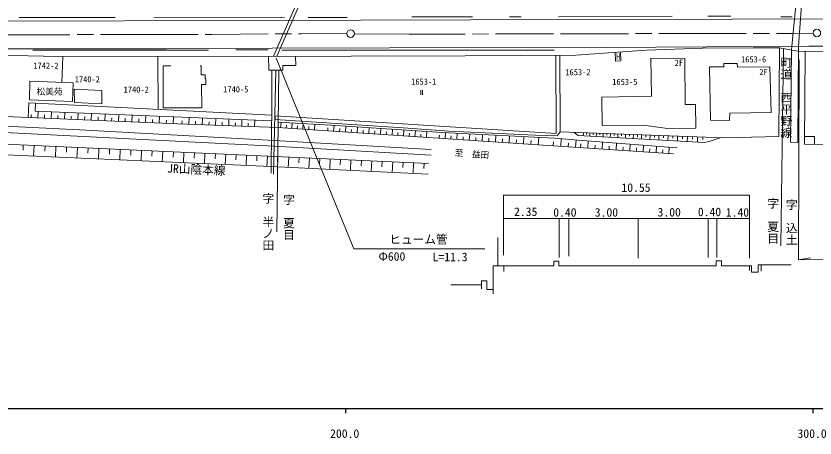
# Model space of a CAD drawing. Units: millimetres, scale not verified. Extents: x 40000 to 680000, y 20000 to 380000.
# Drawn here: x 197519 to 368471, y 198715 to 288981 of the extents above; entities that cross this region are included whole.
import ezdxf
from ezdxf.enums import TextEntityAlignment as Align

# ---------------------------------------------------------------- set-up
doc = ezdxf.new("R2010")
doc.units = ezdxf.units.MM
doc.header["$LTSCALE"] = 1000
doc.linetypes.add('CHAIN', pattern=[18.5, 12, -1.5, 3.5, -1.5])
for name, color, linetype, lineweight in [('M-BGD', 7, 'Continuous', 13), ('M-BMK', 2, 'CHAIN', 13), ('M-TTL-BAND', 7, 'Continuous', 25)]:
    doc.layers.add(name, color=color, linetype=linetype, lineweight=lineweight)
doc.styles.add('@ＭＳ ゴシック', font='')
doc.styles.add('ＭＳ ゴシック', font='')
doc.styles.get('@ＭＳ ゴシック').set_extended_font_data('@MS Gothic')
doc.styles.get('ＭＳ ゴシック').set_extended_font_data('MS Gothic')

msp = doc.modelspace()

# ---------------------------------------------------------------- linework, layer by layer
at = {"layer": 'M-BGD'}
for p, q in [((252610, 280357), (257158, 290784)), ((257881, 290786), (253324, 280359)), ((363475, 281706), (364393, 291321)), ((364911, 282510), (365564, 291326)), ((313577, 288795), (337875, 288927)), ((345564, 288911), (350434, 288941)), ((150687, 287822), (247723, 287991)), ((198228, 288670), (218721, 288650)), ((227001, 288614), (254967, 288668)), ((247723, 287991), (294817, 288132)), ((260051, 288645), (268373, 288655)), ((282237, 288804), (295198, 288791)), ((294817, 288132), (350720, 288307)), ((303113, 288777), (305625, 288772)), ((350720, 288307), (394927, 288463)), ((361123, 288804), (363596, 288799)), ((244820, 282002), (252320, 282109)), ((252320, 282109), (277430, 282150)), ((277430, 282150), (323677, 282227)), ((323677, 282227), (345163, 282390)), ((332350, 281669), (344377, 282092)), ((344377, 282092), (355224, 282137)), ((345163, 282390), (367125, 282524)), ((355224, 282137), (360837, 282181)), ((360735, 263211), (360837, 282181)), ((360837, 282181), (365158, 281402)), ((364761, 261900), (364911, 282510)), ((367125, 282524), (389369, 282657)), ((171804, 280967), (206650, 280344)), ((174785, 281959), (202370, 281981)), ((201114, 281680), (238726, 281680)), ((202370, 281981), (229707, 281988)), ((206650, 280344), (227865, 280377)), ((227865, 280377), (246530, 280333)), ((227945, 268982), (227865, 280377)), ((229707, 281988), (244820, 282002)), ((244542, 281717), (251445, 281717)), ((246530, 280333), (269204, 280422)), ((254403, 281680), (312640, 281680)), ((257365, 278391), (257336, 280375)), ((269204, 280422), (293638, 280489)), ((293638, 280489), (317315, 280600)), ((313079, 263866), (313040, 280580)), ((313926, 264198), (313858, 280584)), ((317315, 280600), (332350, 281669)), ((325713, 281197), (325761, 279352)), ((326909, 279372), (326873, 281280)), ((361139, 239788), (361739, 282019)), ((363190, 261988), (363475, 281706)), ((365158, 281402), (429218, 281573)), ((366232, 261576), (366343, 281405)), ((207361, 274776), (207525, 280345)), ((251574, 280353), (251604, 277425)), ((269813, 239192), (253196, 279952)), ((325761, 279352), (326909, 279372)), ((333485, 271837), (333355, 279944)), ((333355, 279944), (340616, 279900)), ((340616, 279900), (340710, 270067)), ((348937, 278828), (351832, 278843)), ((348967, 278130), (348937, 278828)), ((351832, 278843), (351862, 278041)), ((365092, 279581), (364950, 236839)), ((230621, 278318), (229026, 278326)), ((229026, 278326), (229034, 269319)), ((237133, 278333), (236951, 278327)), ((237136, 276385), (237133, 278333)), ((251604, 277425), (254604, 277425)), ((252255, 267761), (252243, 277425)), ((252617, 255157), (253123, 277425)), ((253294, 242845), (253724, 277425)), ((254604, 277425), (254589, 278391)), ((254589, 278391), (257365, 278391)), ((345863, 278085), (348967, 278130)), ((346134, 266681), (345863, 278085)), ((351862, 278041), (358797, 278130)), ((358797, 278130), (359068, 268330)), ((237993, 276381), (237136, 276385)), ((237997, 275539), (237993, 276381)), ((238165, 275540), (237997, 275539)), ((238167, 274346), (238165, 275540)), ((200401, 271029), (200475, 275075)), ((200475, 275075), (209766, 274671)), ((209766, 274671), (209597, 270682)), ((237251, 269319), (237208, 274351)), ((237208, 274351), (238167, 274346)), ((209991, 273328), (215871, 273060)), ((210011, 270457), (209991, 273328)), ((215871, 273060), (215891, 270190)), ((284111, 273094), (284111, 272144)), ((284488, 273094), (284488, 272124)), ((322868, 271599), (333485, 271837)), ((200098, 267249), (200250, 270372)), ((200250, 270372), (252255, 267761)), ((209597, 270682), (200401, 271029)), ((201632, 268606), (201706, 270299)), ((215891, 270190), (210011, 270457)), ((322911, 265545), (322868, 271599)), ((252223, 266545), (201632, 268606)), ((202174, 267161), (202235, 268581)), ((205025, 267040), (205085, 268465)), ((229034, 269319), (237251, 269319)), ((340710, 270067), (342868, 270077)), ((342868, 270077), (343002, 264995)), ((211178, 264608), (139391, 268066)), ((192396, 267612), (200098, 267249)), ((232129, 265889), (200098, 267249)), ((200754, 267221), (200784, 267931)), ((203600, 267100), (203630, 267813)), ((206455, 266979), (206486, 267694)), ((207885, 266918), (207946, 268349)), ((209321, 266857), (209351, 267575)), ((210756, 266796), (210817, 268232)), ((212196, 266735), (212227, 267455)), ((213636, 266674), (213698, 268114)), ((215082, 266613), (215112, 267335)), ((216527, 266551), (216588, 267997)), ((217977, 266490), (218008, 267215)), ((219427, 266428), (219489, 267878)), ((220882, 266366), (220913, 267094)), ((222338, 266305), (222399, 267760)), ((223798, 266243), (223829, 266973)), ((225258, 266181), (225320, 267641)), ((226724, 266118), (226755, 266851)), ((228189, 266056), (228251, 267521)), ((229659, 265994), (229691, 266729)), ((231130, 265931), (231192, 267402)), ((234488, 265807), (234539, 267265)), ((237371, 265706), (237422, 267148)), ((240221, 265607), (240270, 267032)), ((243037, 265509), (243086, 266917)), ((245820, 265412), (245868, 266804)), ((248570, 265317), (248618, 266692)), ((252188, 265191), (252255, 267761)), ((252968, 267612), (313079, 263866)), ((252968, 267612), (252968, 266871)), ((252968, 266871), (280329, 265084)), ((350233, 268211), (350203, 266637)), ((359068, 268330), (350233, 268211)), ((103050, 265862), (285792, 257412)), ((253567, 265143), (232129, 265889)), ((233030, 265857), (233055, 266587)), ((235930, 265756), (235955, 266477)), ((238796, 265657), (238821, 266369)), ((241629, 265558), (241653, 266262)), ((244428, 265461), (244452, 266156)), ((247195, 265364), (247219, 266052)), ((252098, 255371), (252188, 265191)), ((264873, 265663), (253525, 266297)), ((338206, 259502), (253567, 265143)), ((254143, 265104), (254220, 266259)), ((255323, 265026), (255362, 265615)), ((256503, 264947), (256581, 266127)), ((257708, 264867), (257748, 265469)), ((258913, 264786), (258994, 265992)), ((260145, 264704), (260186, 265320)), ((261376, 264622), (261458, 265854)), ((264219, 264433), (264261, 265066)), ((288595, 264026), (264873, 265663)), ((265485, 264348), (265570, 265615)), ((268006, 264180), (268090, 265441)), ((270515, 264013), (270599, 265268)), ((273012, 263847), (273095, 265095)), ((280329, 265084), (290196, 264349)), ((331806, 265663), (322911, 265545)), ((336899, 264891), (331806, 265663)), ((343002, 264995), (336899, 264891)), ((350203, 266637), (346134, 266681)), ((102854, 263322), (252111, 256760)), ((252753, 261167), (192082, 264239)), ((252780, 262344), (211178, 264608)), ((266746, 264264), (266788, 264895)), ((269261, 264097), (269302, 264724)), ((271764, 263930), (271805, 264554)), ((274255, 263764), (274296, 264385)), ((275498, 263681), (275580, 264924)), ((276734, 263599), (276776, 264217)), ((277971, 263516), (278054, 264753)), ((279202, 263434), (279243, 264050)), ((280434, 263352), (280516, 264583)), ((281659, 263270), (281700, 263883)), ((282884, 263189), (282966, 264414)), ((284104, 263107), (284144, 263717)), ((285323, 263026), (285404, 264246)), ((288088, 262842), (288129, 263455)), ((288088, 262842), (288129, 263455)), ((288088, 262842), (288129, 263455)), ((288088, 262842), (288129, 263455)), ((312717, 262856), (288595, 264026)), ((289314, 262760), (289396, 263987)), ((289314, 262760), (289396, 263987)), ((289314, 262760), (289396, 263987)), ((289314, 262760), (289396, 263987)), ((290196, 264349), (308572, 263458)), ((290587, 262675), (290629, 263312)), ((290587, 262675), (290629, 263312)), ((290587, 262675), (290629, 263312)), ((290587, 262675), (290629, 263312)), ((291859, 262591), (291944, 263863)), ((291859, 262591), (291944, 263863)), ((291859, 262591), (291944, 263863)), ((291859, 262591), (291944, 263863)), ((294500, 262415), (294588, 263735)), ((294500, 262415), (294588, 263735)), ((294500, 262415), (294588, 263735)), ((294500, 262415), (294588, 263735)), ((297240, 262232), (297332, 263602)), ((297240, 262232), (297332, 263602)), ((297240, 262232), (297332, 263602)), ((297240, 262232), (297332, 263602)), ((300084, 262043), (300178, 263464)), ((300084, 262043), (300178, 263464)), ((300084, 262043), (300178, 263464)), ((300084, 262043), (300178, 263464)), ((303033, 261846), (303132, 263321)), ((303033, 261846), (303132, 263321)), ((303033, 261846), (303132, 263321)), ((303033, 261846), (303132, 263321)), ((308572, 263458), (313272, 263324)), ((313272, 263324), (313926, 264198)), ((313926, 264198), (349041, 262944)), ((317824, 263393), (316963, 264089)), ((344819, 261938), (317824, 263393)), ((318923, 264019), (318898, 263335)), ((319607, 263995), (319595, 263653)), ((320292, 263970), (320267, 263261)), ((321001, 263945), (320989, 263590)), ((321711, 263920), (321684, 263185)), ((322446, 263894), (322433, 263526)), ((323181, 263867), (323154, 263105)), ((323943, 263840), (323929, 263459)), ((324705, 263813), (324676, 263023)), ((325494, 263785), (325480, 263390)), ((326284, 263756), (326254, 262938)), ((327102, 263727), (327087, 263318)), ((327920, 263698), (327890, 262850)), ((328768, 263668), (328753, 263244)), ((329616, 263637), (329584, 262759)), ((330494, 263606), (330478, 263167)), ((331373, 263575), (331340, 262664)), ((332283, 263542), (332267, 263087)), ((333194, 263510), (333160, 262566)), ((334137, 263476), (334121, 263004)), ((335081, 263442), (335046, 262464)), ((336059, 263407), (336041, 262918)), ((337037, 263372), (337001, 262359)), ((338050, 263336), (338032, 262830)), ((339063, 263300), (339026, 262250)), ((286349, 260403), (252780, 262344)), ((293180, 262503), (293224, 263163)), ((293180, 262503), (293224, 263163)), ((293180, 262503), (293224, 263163)), ((293180, 262503), (293224, 263163)), ((295870, 262323), (295916, 263008)), ((295870, 262323), (295916, 263008)), ((295870, 262323), (295916, 263008)), ((295870, 262323), (295916, 263008)), ((298662, 262137), (298709, 262848)), ((298662, 262137), (298709, 262848)), ((298662, 262137), (298709, 262848)), ((298662, 262137), (298709, 262848)), ((301558, 261944), (301608, 262682)), ((301558, 261944), (301608, 262682)), ((301558, 261944), (301608, 262682)), ((301558, 261944), (301608, 262682)), ((304564, 261744), (304615, 262509)), ((304564, 261744), (304615, 262509)), ((304564, 261744), (304615, 262509)), ((304564, 261744), (304615, 262509)), ((306094, 261642), (306196, 263172)), ((306094, 261642), (306196, 263172)), ((306094, 261642), (306196, 263172)), ((306094, 261642), (306196, 263172)), ((307682, 261536), (307735, 262330)), ((307682, 261536), (307735, 262330)), ((307682, 261536), (307735, 262330)), ((307682, 261536), (307735, 262330)), ((309270, 261430), (309376, 263018)), ((309270, 261430), (309376, 263018)), ((309270, 261430), (309376, 263018)), ((309270, 261430), (309376, 263018)), ((312439, 261219), (312493, 262034)), ((317795, 262455), (312717, 262856)), ((314069, 261110), (314178, 262741)), ((315661, 261004), (315714, 261800)), ((317252, 260898), (317358, 262490)), ((338977, 260803), (317795, 262455)), ((318303, 260828), (318355, 261609)), ((319865, 260724), (319969, 262286)), ((322919, 260521), (323021, 262048)), ((325906, 260322), (326005, 261815)), ((328827, 260127), (328924, 261587)), ((340113, 263262), (340095, 262737)), ((341164, 263225), (341125, 262137)), ((342252, 263186), (342232, 262642)), ((343340, 263147), (343300, 262019)), ((344468, 263107), (344448, 262543)), ((346037, 262205), (344819, 261938)), ((348416, 262966), (346037, 262205)), ((349041, 262944), (360735, 263211)), ((363190, 261988), (364761, 261900)), ((390531, 261227), (366232, 261576)), ((366241, 263220), (368383, 263207)), ((368383, 263207), (368376, 261545)), ((199079, 261421), (199025, 260256)), ((201409, 261314), (201302, 258994)), ((203729, 261206), (203675, 260047)), ((206048, 261099), (205942, 258790)), ((208357, 260992), (208304, 259838)), ((210667, 260886), (210560, 258587)), ((212965, 260779), (212912, 259630)), ((215264, 260673), (215158, 258385)), ((217552, 260567), (217499, 259423)), ((219840, 260461), (219735, 258184)), ((222118, 260356), (222065, 259217)), ((224396, 260251), (224291, 257983)), ((226663, 260146), (226611, 259012)), ((228930, 260041), (228826, 257784)), ((231188, 259937), (231135, 258808)), ((286330, 259231), (252753, 261167)), ((321392, 260622), (321443, 261386)), ((324412, 260421), (324462, 261168)), ((327366, 260224), (327415, 260955)), ((330255, 260032), (330302, 260746)), ((331683, 259937), (331778, 261365)), ((333080, 259844), (333126, 260542)), ((334476, 259750), (334569, 261147)), ((335842, 259659), (335888, 260342)), ((337208, 259568), (337299, 260934)), ((233445, 259832), (233341, 257586)), ((235692, 259728), (235640, 258605)), ((237938, 259625), (237835, 257388)), ((240175, 259521), (240123, 258403)), ((242412, 259418), (242309, 257191)), ((244638, 259315), (244587, 258202)), ((246865, 259212), (246762, 256995)), ((249081, 259109), (249030, 258001)), ((251298, 259007), (251196, 256801)), ((253504, 258905), (253453, 257802)), ((255886, 258795), (255784, 256585)), ((258096, 258692), (258045, 257588)), ((260306, 258590), (260203, 256374)), ((262522, 258488), (262471, 257380)), ((264738, 258385), (264635, 256163)), ((266961, 258283), (266910, 257171)), ((269184, 258180), (269081, 255951)), ((252111, 256760), (285695, 255158)), ((271413, 258077), (271361, 256962)), ((273642, 257974), (273539, 255738)), ((275878, 257870), (275826, 256752)), ((278114, 257767), (278010, 255524)), ((280357, 257663), (280305, 256542)), ((282599, 257559), (282495, 255310)), ((284848, 257455), (284796, 256331)), ((301838, 237822), (301838, 250626)), ((301838, 250626), (354487, 250626)), ((354487, 250626), (354487, 237150)), ((354487, 245637), (301899, 245637)), ((313734, 245637), (313734, 237358)), ((315783, 245637), (315783, 237603)), ((330640, 245637), (330640, 237171)), ((345576, 245637), (345576, 237357)), ((347476, 245637), (347476, 237357)), ((300575, 235532), (300575, 241574)), ((297828, 239192), (269813, 239192)), ((312626, 235532), (312626, 236569)), ((312626, 236569), (313636, 236569)), ((313636, 236569), (313636, 235530)), ((347353, 235530), (347353, 236584)), ((347353, 236584), (348491, 236584)), ((348491, 236584), (348491, 235535)), ((364950, 236839), (367501, 237266)), ((364950, 236839), (401958, 237028)), ((299638, 230493), (299638, 235532)), ((299638, 235532), (312626, 235532)), ((301909, 235542), (301909, 234315)), ((313636, 235530), (347353, 235530)), ((348491, 235535), (354863, 235535)), ((354458, 235535), (354458, 234567)), ((354863, 235535), (354863, 234175)), ((356342, 234175), (356342, 235726)), ((356342, 235726), (363357, 235726)), ((356926, 235726), (356926, 234395)), ((354863, 234175), (356342, 234175)), ((290549, 231500), (297084, 231500)), ((297084, 231500), (297084, 232348)), ((297084, 232348), (298292, 232348)), ((297084, 231500), (297084, 230596)), ((298292, 232348), (298292, 230493)), ((298292, 230493), (299638, 230493)), ((299638, 230493), (299638, 229566))]:
    msp.add_line(p, q, dxfattribs=at)
for centre, radius in [((269102, 285210), 813), ((368871, 285342), 806)]:
    msp.add_circle(centre, radius, dxfattribs=at)
at = {"layer": 'M-BMK'}
for points in [[(170338, 284939), (179074, 284946), (187685, 285040), (197076, 284932), (224513, 285047), (239466, 285032), (258614, 285188), (268289, 285210)], [(269915, 285184), (281644, 285077), (300510, 285144), (316547, 285166), (341716, 285233), (363811, 285233), (368066, 285303)]]:
    msp.add_lwpolyline(points, dxfattribs=at)
at = {"layer": 'M-TTL-BAND'}
for p, q in [((40000, 205000), (579000, 205000)), ((268000, 205000), (268000, 204000)), ((368000, 205000), (368000, 204000))]:
    msp.add_line(p, q, dxfattribs=at)

# ---------------------------------------------------------------- texts
at = {"layer": 'M-BGD', "style": 'ＭＳ ゴシック'}
for s, height, p in [('H', 1320, (325899, 279244)), ('1742-2', 1320, (201237, 277303)), ('2F', 1320, (338450, 277914)), ('1653-6', 1320, (352637, 278657)), ('1653-2', 1320, (315056, 275913)), ('2F', 1320, (356557, 275939)), ('1740-2', 1320, (210090, 274397)), ('1653-1', 1320, (282070, 273878)), ('1653-5', 1320, (325094, 273834)), ('松美苑', 1320, (201920, 271753)), ('1740-2', 1320, (220548, 272191)), ('1740-5', 1320, (241858, 272238)), ('10.55', 1833, (327049, 250809)), ('2.35', 1833, (304079, 245647)), ('3.00', 1833, (334783, 245547)), ('0.40', 1833, (343403, 245614)), ('0.40', 1833, (312465, 245513)), ('3.00', 1833, (321352, 245513)), ('1.40', 1833, (349383, 245513)), ('ヒューム管', 1833, (277370, 239716)), ('Φ600', 1833, (275075, 236085)), ('L=11.3', 1833, (286652, 235985))]:
    msp.add_text(s, height=height, dxfattribs=at).set_placement(p, align=Align.BOTTOM_LEFT)
at = {"layer": 'M-BGD'}
for s, height, rotation, style, p in [('町道\u3000西平野線', 1833, 270, '@ＭＳ ゴシック', (360828, 280299)), ('至\u3000益田', 1320, 355.578, 'ＭＳ ゴシック', (291300, 258718)), ('JR山陰本線', 1833, 357.625, 'ＭＳ ゴシック', (229806, 254945)), ('字\u3000半ノ田', 1833, 270, '@ＭＳ ゴシック', (249995, 251226)), ('字\u3000夏目', 1833, 270, '@ＭＳ ゴシック', (254405, 250958)), ('字\u3000夏目', 1833, 270, '@ＭＳ ゴシック', (358004, 250180)), ('字\u3000込土', 1833, 270, '@ＭＳ ゴシック', (361991, 249891))]:
    msp.add_text(s, height=height, rotation=rotation, dxfattribs=dict(at, style=style)).set_placement(p, align=Align.BOTTOM_LEFT)
at = {"layer": 'M-TTL-BAND', "style": 'ＭＳ ゴシック'}
for s, p in [('200.0', (267844, 198195)), ('300.0', (367844, 198195))]:
    msp.add_text(s, height=1833, dxfattribs=at).set_placement(p, align=Align.BOTTOM_CENTER)

doc.saveas('drawing.dxf')
